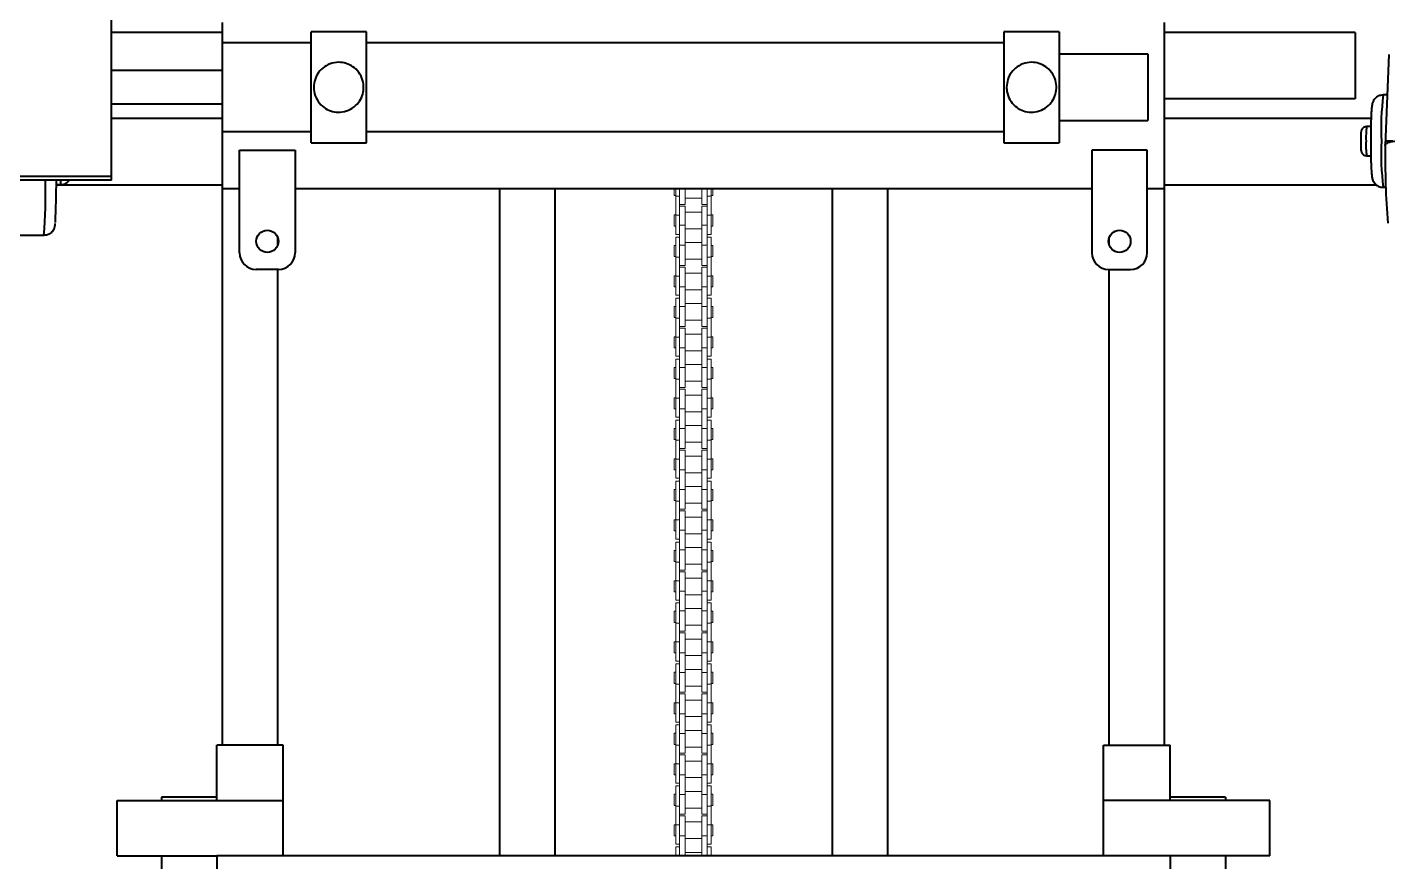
# Model space of a CAD drawing. Header units: millimetres. Extents: x 1065 to 3947, y -2666 to -625.
# Drawn here: x 1282.4 to 1505.1, y -2221.8 to -2085.2 of the extents above; entities that cross this region are included whole.
import ezdxf

# ---------------------------------------------------------------- set-up
doc = ezdxf.new("R2010")
doc.units = ezdxf.units.MM
doc.linetypes.add('CENTERX2', pattern=[20.32, 12.7, -2.54, 2.54, -2.54])

msp = doc.modelspace()

# ---------------------------------------------------------------- linework, layer by layer
at = {"color": 7, "linetype": 'Continuous', "lineweight": 40}
for p, q in [((1296.1619, -2109.6184), (1296.1619, -2073.9537)), ((1314.3119, -2087.7678), (1314.3119, -2084.4498)), ((1468.5869, -2111.6748), (1468.5869, -2084.4498)), ((1314.3119, -2086.0379), (1296.1619, -2086.0379)), ((1337.9069, -2085.9528), (1328.8319, -2085.9528)), ((1328.8319, -2104.1028), (1328.8319, -2085.9528)), ((1337.9069, -2104.1028), (1337.9069, -2085.9528)), ((1451.3444, -2085.9528), (1442.2694, -2085.9528)), ((1442.2694, -2085.9528), (1442.2694, -2104.1028)), ((1451.3444, -2085.9528), (1451.3444, -2104.1028)), ((1499.7881, -2086.0379), (1468.5869, -2086.0379)), ((1499.7881, -2086.0379), (1499.7881, -2096.9279)), ((1328.8319, -2087.7678), (1314.3119, -2087.7678)), ((1314.3119, -2102.2878), (1314.3119, -2087.7678)), ((1442.2694, -2087.7678), (1337.9069, -2087.7678)), ((1451.3444, -2089.5828), (1465.8644, -2089.5828)), ((1465.8644, -2089.5828), (1465.8644, -2100.4728)), ((1505.3358, -2089.6906), (1504.7241, -2104.5352)), ((1314.3119, -2092.3053), (1296.1619, -2092.3053)), ((1505.064, -2096.287), (1504.3975, -2096.287)), ((1296.1619, -2097.7503), (1314.3119, -2097.7503)), ((1499.7881, -2096.9279), (1468.5869, -2096.9279)), ((1296.1619, -2100.1042), (1314.3119, -2100.1042)), ((1451.3444, -2100.4728), (1465.8644, -2100.4728)), ((1468.5869, -2100.1042), (1502.4037, -2100.1042)), ((1314.3119, -2102.2878), (1328.8319, -2102.2878)), ((1314.3119, -2111.6748), (1314.3119, -2102.2878)), ((1337.9069, -2102.2878), (1442.2694, -2102.2878)), ((1502.3685, -2101.4654), (1501.6773, -2101.4654)), ((1328.8319, -2104.1028), (1337.9069, -2104.1028)), ((1442.2694, -2104.1028), (1451.3444, -2104.1028)), ((1317.1396, -2105.2975), (1326.2146, -2105.2975)), ((1317.1396, -2122.1111), (1317.1396, -2105.2975)), ((1326.2146, -2105.2975), (1326.2146, -2122.1111)), ((1456.6842, -2105.2975), (1456.6842, -2122.1111)), ((1465.7593, -2105.2975), (1456.6842, -2105.2975)), ((1465.7593, -2122.1111), (1465.7593, -2105.2975)), ((1501.6773, -2106.2243), (1502.3684, -2106.2243)), ((1296.1619, -2109.6184), (1278.0119, -2109.6184)), ((1296.1619, -2110.2537), (1296.1619, -2109.6184)), ((1296.1619, -2110.2537), (1278.0119, -2110.2537)), ((1287.1296, -2110.9942), (1314.3119, -2110.9942)), ((1287.1301, -2110.9489), (1287.826, -2110.9489)), ((1314.3119, -2202.6966), (1314.3119, -2111.6748)), ((1317.1396, -2111.6748), (1314.3119, -2111.6748)), ((1456.6842, -2111.6748), (1326.2146, -2111.6748)), ((1359.6869, -2111.6748), (1359.6869, -2220.8466)), ((1368.7619, -2111.6748), (1368.7619, -2220.8466)), ((1414.1369, -2111.6748), (1414.1369, -2220.8466)), ((1423.2119, -2111.6748), (1423.2119, -2220.8466)), ((1468.5869, -2111.6748), (1465.7593, -2111.6748)), ((1468.5869, -2110.9942), (1503.2832, -2110.9942)), ((1468.5869, -2202.6966), (1468.5869, -2111.6748)), ((1504.3975, -2111.4027), (1504.8154, -2111.4027)), ((1285.1039, -2119.2723), (1237.3109, -2119.2723)), ((1323.3869, -2120.8476), (1323.3869, -2119.63)), ((1459.5119, -2120.8476), (1459.5119, -2119.63)), ((1323.4921, -2124.8335), (1319.8621, -2124.8335)), ((1323.3869, -2202.6966), (1323.3869, -2124.8335)), ((1459.4068, -2124.8335), (1463.0367, -2124.8335)), ((1459.5119, -2202.6966), (1459.5119, -2124.8335)), ((1324.2944, -2202.6966), (1313.4044, -2202.6966)), ((1313.4044, -2211.7716), (1313.4044, -2202.6966)), ((1324.2944, -2211.7716), (1324.2944, -2202.6966)), ((1458.6044, -2202.6966), (1469.4944, -2202.6966)), ((1458.6044, -2211.7716), (1458.6044, -2202.6966)), ((1469.4944, -2211.7716), (1469.4944, -2202.6966)), ((1297.0694, -2220.8466), (1297.0694, -2211.7716)), ((1297.0694, -2211.7716), (1324.2944, -2211.7716)), ((1313.4044, -2211.2369), (1304.3294, -2211.2369)), ((1304.3294, -2211.2369), (1304.3294, -2211.7716)), ((1324.2944, -2220.8466), (1324.2944, -2211.7716)), ((1485.8294, -2211.7716), (1458.6044, -2211.7716)), ((1458.6044, -2220.8466), (1458.6044, -2211.7716)), ((1478.5694, -2211.2369), (1469.4944, -2211.2369)), ((1478.5694, -2211.2369), (1478.5694, -2211.7716)), ((1485.8294, -2220.8466), (1485.8294, -2211.7716)), ((1297.0694, -2220.8466), (1313.4044, -2220.8466)), ((1304.3294, -2220.8466), (1304.3294, -2228.4666)), ((1469.4944, -2220.8466), (1313.4044, -2220.8466)), ((1313.4044, -2220.8466), (1313.4044, -2229.9216)), ((1469.4944, -2220.8466), (1469.4944, -2229.9216)), ((1485.8294, -2220.8466), (1469.4944, -2220.8466)), ((1478.5694, -2220.8466), (1478.5694, -2228.4666))]:
    msp.add_line(p, q, dxfattribs=at)
at = {"color": 7, "linetype": 'CENTERX2', "lineweight": 40}
msp.add_line((1505.9586, -2103.8449), (1504.6499, -2103.8449), dxfattribs=at)
at = {"color": 7, "linetype": 'Continuous', "lineweight": 20}
for p, q in [((1388.2732, -2111.6748), (1388.2732, -2112.7483)), ((1388.5454, -2112.8713), (1388.5454, -2111.6748)), ((1389.1807, -2112.8713), (1389.1807, -2111.6748)), ((1390.0882, -2114.2003), (1390.0882, -2111.6748)), ((1392.8107, -2114.2003), (1392.8107, -2111.6748)), ((1393.7182, -2112.8713), (1393.7182, -2111.6748)), ((1394.3534, -2112.8713), (1394.3534, -2111.6748)), ((1394.6257, -2111.6748), (1394.6257, -2112.7483)), ((1388.2732, -2112.7483), (1388.5454, -2112.7483)), ((1388.5454, -2112.8713), (1389.1807, -2112.8713)), ((1388.5454, -2115.9449), (1388.5454, -2112.8713)), ((1389.1807, -2115.4535), (1389.1807, -2112.8713)), ((1390.0882, -2113.202), (1392.8107, -2113.202)), ((1394.3534, -2112.8713), (1393.7182, -2112.8713)), ((1393.7182, -2115.4535), (1393.7182, -2112.8713)), ((1394.3534, -2112.7483), (1394.6257, -2112.7483)), ((1394.3534, -2115.9449), (1394.3534, -2112.8713)), ((1388.5454, -2115.9246), (1388.2732, -2115.9246)), ((1388.2732, -2115.9246), (1388.2732, -2117.7395)), ((1388.5454, -2115.9449), (1389.1807, -2115.9449)), ((1388.5454, -2119.1008), (1388.5454, -2115.9449)), ((1389.1807, -2114.2003), (1390.0882, -2114.2003)), ((1390.0882, -2114.4725), (1389.1807, -2114.4725)), ((1389.1807, -2117.6223), (1389.1807, -2115.4535)), ((1390.0882, -2117.6223), (1390.0882, -2114.4725)), ((1392.8107, -2115.4708), (1390.0882, -2115.4708)), ((1392.8107, -2114.2003), (1393.7182, -2114.2003)), ((1393.7182, -2114.4725), (1392.8107, -2114.4725)), ((1392.8107, -2117.6223), (1392.8107, -2114.4725)), ((1393.7182, -2117.6223), (1393.7182, -2115.4535)), ((1394.3534, -2115.9449), (1393.7182, -2115.9449)), ((1394.6257, -2115.9246), (1394.3534, -2115.9246)), ((1394.3534, -2119.1008), (1394.3534, -2115.9449)), ((1394.6257, -2115.9246), (1394.6257, -2117.7395)), ((1388.2732, -2117.7395), (1388.5454, -2117.7395)), ((1389.1807, -2117.6223), (1390.0882, -2117.6223)), ((1389.1807, -2120.8451), (1389.1807, -2117.6223)), ((1390.0882, -2120.8451), (1390.0882, -2117.6223)), ((1390.0882, -2118.1933), (1392.8107, -2118.1933)), ((1393.7182, -2117.6223), (1392.8107, -2117.6223)), ((1392.8107, -2120.8451), (1392.8107, -2117.6223)), ((1393.7182, -2120.8451), (1393.7182, -2117.6223)), ((1394.3534, -2117.7395), (1394.6257, -2117.7395)), ((1388.5454, -2119.1008), (1389.1807, -2119.1008)), ((1389.1807, -2119.5502), (1388.5454, -2119.5502)), ((1388.5454, -2122.8494), (1388.5454, -2119.5502)), ((1389.1807, -2122.8494), (1389.1807, -2120.8451)), ((1389.1807, -2120.8451), (1390.0882, -2120.8451)), ((1392.8107, -2120.4576), (1390.0882, -2120.4576)), ((1390.0882, -2124.1784), (1390.0882, -2120.8451)), ((1393.7182, -2120.8451), (1392.8107, -2120.8451)), ((1392.8107, -2124.1784), (1392.8107, -2120.8451)), ((1393.7182, -2119.1008), (1394.3534, -2119.1008)), ((1394.3534, -2119.5502), (1393.7182, -2119.5502)), ((1393.7182, -2122.8494), (1393.7182, -2120.8451)), ((1394.3534, -2122.8494), (1394.3534, -2119.5502)), ((1388.5454, -2120.9114), (1388.2732, -2120.9114)), ((1388.2732, -2120.9114), (1388.2732, -2122.7264)), ((1388.2732, -2122.7264), (1388.5454, -2122.7264)), ((1388.5454, -2122.8494), (1389.1807, -2122.8494)), ((1388.5454, -2125.923), (1388.5454, -2122.8494)), ((1389.1807, -2125.4316), (1389.1807, -2122.8494)), ((1394.3534, -2122.8494), (1393.7182, -2122.8494)), ((1393.7182, -2125.4316), (1393.7182, -2122.8494)), ((1394.6257, -2120.9114), (1394.3534, -2120.9114)), ((1394.3534, -2122.7264), (1394.6257, -2122.7264)), ((1394.3534, -2125.923), (1394.3534, -2122.8494)), ((1394.6257, -2120.9114), (1394.6257, -2122.7264)), ((1389.1807, -2124.1784), (1390.0882, -2124.1784)), ((1390.0882, -2124.4507), (1389.1807, -2124.4507)), ((1390.0882, -2123.1802), (1392.8107, -2123.1802)), ((1390.0882, -2127.693), (1390.0882, -2124.4507)), ((1392.8107, -2124.1784), (1393.7182, -2124.1784)), ((1393.7182, -2124.4507), (1392.8107, -2124.4507)), ((1392.8107, -2127.693), (1392.8107, -2124.4507)), ((1388.5454, -2125.9027), (1388.2732, -2125.9027)), ((1388.2732, -2125.9027), (1388.2732, -2127.7177)), ((1388.5454, -2129.0789), (1388.5454, -2125.923)), ((1388.5454, -2125.923), (1389.1807, -2125.923)), ((1389.1807, -2127.693), (1389.1807, -2125.4316)), ((1392.8107, -2125.4489), (1390.0882, -2125.4489)), ((1393.7182, -2127.693), (1393.7182, -2125.4316)), ((1394.3534, -2125.923), (1393.7182, -2125.923)), ((1394.6257, -2125.9027), (1394.3534, -2125.9027)), ((1394.3534, -2129.0789), (1394.3534, -2125.923)), ((1394.6257, -2125.9027), (1394.6257, -2127.7177)), ((1388.2732, -2127.7177), (1388.5454, -2127.7177)), ((1388.5454, -2129.0789), (1389.1807, -2129.0789)), ((1389.1807, -2129.5327), (1388.5454, -2129.5327)), ((1388.5454, -2132.8319), (1388.5454, -2129.5327)), ((1389.1807, -2127.693), (1390.0882, -2127.693)), ((1389.1807, -2130.9186), (1389.1807, -2127.693)), ((1390.0882, -2130.9186), (1390.0882, -2127.693)), ((1390.0882, -2128.1714), (1392.8107, -2128.1714)), ((1393.7182, -2127.693), (1392.8107, -2127.693)), ((1392.8107, -2130.9186), (1392.8107, -2127.693)), ((1393.7182, -2130.9186), (1393.7182, -2127.693)), ((1393.7182, -2129.0789), (1394.3534, -2129.0789)), ((1394.3534, -2129.5327), (1393.7182, -2129.5327)), ((1394.3534, -2127.7177), (1394.6257, -2127.7177)), ((1394.3534, -2132.8319), (1394.3534, -2129.5327)), ((1388.5454, -2130.8939), (1388.2732, -2130.8939)), ((1388.2732, -2130.8939), (1388.2732, -2132.7089)), ((1389.1807, -2133.1949), (1389.1807, -2130.9186)), ((1389.1807, -2130.9186), (1390.0882, -2130.9186)), ((1392.8107, -2130.4402), (1390.0882, -2130.4402)), ((1390.0882, -2134.1609), (1390.0882, -2130.9186)), ((1393.7182, -2130.9186), (1392.8107, -2130.9186)), ((1392.8107, -2134.1609), (1392.8107, -2130.9186)), ((1393.7182, -2133.1949), (1393.7182, -2130.9186)), ((1394.6257, -2130.8939), (1394.3534, -2130.8939)), ((1394.6257, -2130.8939), (1394.6257, -2132.7089)), ((1388.2732, -2132.7089), (1388.5454, -2132.7089)), ((1388.5454, -2132.8319), (1389.1807, -2132.8319)), ((1388.5454, -2135.9055), (1388.5454, -2132.8319)), ((1389.1807, -2135.4141), (1389.1807, -2133.1949)), ((1389.1807, -2134.1609), (1390.0882, -2134.1609)), ((1390.0882, -2133.1626), (1392.8107, -2133.1626)), ((1392.8107, -2134.1609), (1393.7182, -2134.1609)), ((1394.3534, -2132.8319), (1393.7182, -2132.8319)), ((1393.7182, -2135.4141), (1393.7182, -2133.1949)), ((1394.3534, -2132.7089), (1394.6257, -2132.7089)), ((1394.3534, -2135.9055), (1394.3534, -2132.8319)), ((1388.5454, -2135.8852), (1388.2732, -2135.8852)), ((1388.2732, -2135.8852), (1388.2732, -2137.7002)), ((1388.5454, -2135.9055), (1389.1807, -2135.9055)), ((1388.5454, -2139.0614), (1388.5454, -2135.9055)), ((1390.0882, -2134.4332), (1389.1807, -2134.4332)), ((1389.1807, -2137.6755), (1389.1807, -2135.4141)), ((1390.0882, -2137.6755), (1390.0882, -2134.4332)), ((1392.8107, -2135.4314), (1390.0882, -2135.4314)), ((1393.7182, -2134.4332), (1392.8107, -2134.4332)), ((1392.8107, -2137.6755), (1392.8107, -2134.4332)), ((1393.7182, -2137.6755), (1393.7182, -2135.4141)), ((1394.3534, -2135.9055), (1393.7182, -2135.9055)), ((1394.6257, -2135.8852), (1394.3534, -2135.8852)), ((1394.3534, -2139.0614), (1394.3534, -2135.9055)), ((1394.6257, -2135.8852), (1394.6257, -2137.7002)), ((1388.2732, -2137.7002), (1388.5454, -2137.7002)), ((1389.1807, -2137.6755), (1390.0882, -2137.6755)), ((1389.1807, -2140.9011), (1389.1807, -2137.6755)), ((1390.0882, -2140.9011), (1390.0882, -2137.6755)), ((1390.0882, -2138.1539), (1392.8107, -2138.1539)), ((1393.7182, -2137.6755), (1392.8107, -2137.6755)), ((1392.8107, -2140.9011), (1392.8107, -2137.6755)), ((1393.7182, -2140.9011), (1393.7182, -2137.6755)), ((1394.3534, -2137.7002), (1394.6257, -2137.7002)), ((1388.5454, -2140.8764), (1388.2732, -2140.8764)), ((1388.2732, -2140.8764), (1388.2732, -2142.6914)), ((1388.5454, -2139.0614), (1389.1807, -2139.0614)), ((1389.1807, -2139.5151), (1388.5454, -2139.5151)), ((1388.5454, -2142.8144), (1388.5454, -2139.5151)), ((1389.1807, -2140.9011), (1390.0882, -2140.9011)), ((1389.1807, -2143.1774), (1389.1807, -2140.9011)), ((1392.8107, -2140.4227), (1390.0882, -2140.4227)), ((1390.0882, -2144.1434), (1390.0882, -2140.9011)), ((1393.7182, -2140.9011), (1392.8107, -2140.9011)), ((1392.8107, -2144.1434), (1392.8107, -2140.9011)), ((1393.7182, -2139.0614), (1394.3534, -2139.0614)), ((1394.3534, -2139.5151), (1393.7182, -2139.5151)), ((1393.7182, -2143.1774), (1393.7182, -2140.9011)), ((1394.3534, -2142.8144), (1394.3534, -2139.5151)), ((1394.6257, -2140.8764), (1394.3534, -2140.8764)), ((1394.6257, -2140.8764), (1394.6257, -2142.6914)), ((1388.2732, -2142.6914), (1388.5454, -2142.6914)), ((1388.5454, -2142.8144), (1389.1807, -2142.8144)), ((1388.5454, -2145.888), (1388.5454, -2142.8144)), ((1390.0882, -2143.1452), (1392.8107, -2143.1452)), ((1394.3534, -2142.8144), (1393.7182, -2142.8144)), ((1394.3534, -2142.6914), (1394.6257, -2142.6914)), ((1394.3534, -2145.888), (1394.3534, -2142.8144)), ((1389.1807, -2145.3966), (1389.1807, -2143.1774)), ((1389.1807, -2144.1434), (1390.0882, -2144.1434)), ((1390.0882, -2144.4156), (1389.1807, -2144.4156)), ((1390.0882, -2147.658), (1390.0882, -2144.4156)), ((1392.8107, -2144.1434), (1393.7182, -2144.1434)), ((1393.7182, -2144.4156), (1392.8107, -2144.4156)), ((1392.8107, -2147.658), (1392.8107, -2144.4156)), ((1393.7182, -2145.3966), (1393.7182, -2143.1774)), ((1388.5454, -2145.8677), (1388.2732, -2145.8677)), ((1388.2732, -2145.8677), (1388.2732, -2147.6826)), ((1388.5454, -2149.0439), (1388.5454, -2145.888)), ((1388.5454, -2145.888), (1389.1807, -2145.888)), ((1389.1807, -2147.658), (1389.1807, -2145.3966)), ((1392.8107, -2145.4139), (1390.0882, -2145.4139)), ((1393.7182, -2147.658), (1393.7182, -2145.3966)), ((1394.3534, -2145.888), (1393.7182, -2145.888)), ((1394.6257, -2145.8677), (1394.3534, -2145.8677)), ((1394.3534, -2149.0439), (1394.3534, -2145.888)), ((1394.6257, -2145.8677), (1394.6257, -2147.6826)), ((1388.2732, -2147.6826), (1388.5454, -2147.6826)), ((1388.5454, -2149.0439), (1389.1807, -2149.0439)), ((1389.1807, -2149.4977), (1388.5454, -2149.4977)), ((1388.5454, -2152.7969), (1388.5454, -2149.4977)), ((1389.1807, -2147.658), (1390.0882, -2147.658)), ((1389.1807, -2150.8836), (1389.1807, -2147.658)), ((1390.0882, -2150.8836), (1390.0882, -2147.658)), ((1390.0882, -2148.1364), (1392.8107, -2148.1364)), ((1393.7182, -2147.658), (1392.8107, -2147.658)), ((1392.8107, -2150.8836), (1392.8107, -2147.658)), ((1393.7182, -2150.8836), (1393.7182, -2147.658)), ((1393.7182, -2149.0439), (1394.3534, -2149.0439)), ((1394.3534, -2149.4977), (1393.7182, -2149.4977)), ((1394.3534, -2147.6826), (1394.6257, -2147.6826)), ((1394.3534, -2152.7969), (1394.3534, -2149.4977)), ((1388.5454, -2150.8589), (1388.2732, -2150.8589)), ((1388.2732, -2150.8589), (1388.2732, -2152.6739)), ((1389.1807, -2150.8836), (1390.0882, -2150.8836)), ((1389.1807, -2153.1599), (1389.1807, -2150.8836)), ((1392.8107, -2150.4052), (1390.0882, -2150.4052)), ((1390.0882, -2154.1259), (1390.0882, -2150.8836)), ((1393.7182, -2150.8836), (1392.8107, -2150.8836)), ((1392.8107, -2154.1259), (1392.8107, -2150.8836)), ((1393.7182, -2153.1599), (1393.7182, -2150.8836)), ((1394.6257, -2150.8589), (1394.3534, -2150.8589)), ((1394.6257, -2150.8589), (1394.6257, -2152.6739)), ((1388.2732, -2152.6739), (1388.5454, -2152.6739)), ((1388.5454, -2152.7969), (1389.1807, -2152.7969)), ((1388.5454, -2155.8705), (1388.5454, -2152.7969)), ((1389.1807, -2155.3792), (1389.1807, -2153.1599)), ((1389.1807, -2154.1259), (1390.0882, -2154.1259)), ((1390.0882, -2153.1277), (1392.8107, -2153.1277)), ((1392.8107, -2154.1259), (1393.7182, -2154.1259)), ((1394.3534, -2152.7969), (1393.7182, -2152.7969)), ((1393.7182, -2155.3792), (1393.7182, -2153.1599)), ((1394.3534, -2152.6739), (1394.6257, -2152.6739)), ((1394.3534, -2155.8705), (1394.3534, -2152.7969)), ((1390.0882, -2154.3982), (1389.1807, -2154.3982)), ((1390.0882, -2157.6405), (1390.0882, -2154.3982)), ((1393.7182, -2154.3982), (1392.8107, -2154.3982)), ((1392.8107, -2157.6405), (1392.8107, -2154.3982))]:
    msp.add_line(p, q, dxfattribs=at)
at = {"color": 7, "linetype": 'Continuous', "lineweight": 15}
for p, q in [((1388.5454, -2155.8502), (1388.2732, -2155.8502)), ((1388.2732, -2155.8502), (1388.2732, -2157.6652)), ((1388.5454, -2159.0264), (1388.5454, -2155.8705)), ((1388.5454, -2155.8705), (1389.1807, -2155.8705)), ((1389.1807, -2157.6405), (1389.1807, -2155.3792)), ((1392.8107, -2155.3964), (1390.0882, -2155.3964)), ((1393.7182, -2157.6405), (1393.7182, -2155.3792)), ((1394.3534, -2155.8705), (1393.7182, -2155.8705)), ((1394.6257, -2155.8502), (1394.3534, -2155.8502)), ((1394.3534, -2159.0264), (1394.3534, -2155.8705)), ((1394.6257, -2155.8502), (1394.6257, -2157.6652)), ((1388.2732, -2157.6652), (1388.5454, -2157.6652)), ((1389.1807, -2157.6405), (1390.0882, -2157.6405)), ((1389.1807, -2160.8661), (1389.1807, -2157.6405)), ((1390.0882, -2160.8661), (1390.0882, -2157.6405)), ((1390.0882, -2158.1189), (1392.8107, -2158.1189)), ((1393.7182, -2157.6405), (1392.8107, -2157.6405)), ((1392.8107, -2160.8661), (1392.8107, -2157.6405)), ((1393.7182, -2160.8661), (1393.7182, -2157.6405)), ((1394.3534, -2157.6652), (1394.6257, -2157.6652)), ((1388.5454, -2160.8414), (1388.2732, -2160.8414)), ((1388.2732, -2160.8414), (1388.2732, -2162.6564)), ((1388.5454, -2159.0264), (1389.1807, -2159.0264)), ((1389.1807, -2159.4802), (1388.5454, -2159.4802)), ((1388.5454, -2162.7794), (1388.5454, -2159.4802)), ((1389.1807, -2160.8661), (1390.0882, -2160.8661)), ((1389.1807, -2163.1424), (1389.1807, -2160.8661)), ((1392.8107, -2160.3876), (1390.0882, -2160.3876)), ((1390.0882, -2164.1084), (1390.0882, -2160.8661)), ((1393.7182, -2160.8661), (1392.8107, -2160.8661)), ((1392.8107, -2164.1084), (1392.8107, -2160.8661)), ((1393.7182, -2159.0264), (1394.3534, -2159.0264)), ((1394.3534, -2159.4802), (1393.7182, -2159.4802)), ((1393.7182, -2163.1424), (1393.7182, -2160.8661)), ((1394.3534, -2162.7794), (1394.3534, -2159.4802)), ((1394.6257, -2160.8414), (1394.3534, -2160.8414)), ((1394.6257, -2160.8414), (1394.6257, -2162.6564)), ((1388.2732, -2162.6564), (1388.5454, -2162.6564)), ((1388.5454, -2162.7794), (1389.1807, -2162.7794)), ((1388.5454, -2165.853), (1388.5454, -2162.7794)), ((1389.1807, -2165.3616), (1389.1807, -2163.1424)), ((1390.0882, -2163.1102), (1392.8107, -2163.1102)), ((1394.3534, -2162.7794), (1393.7182, -2162.7794)), ((1393.7182, -2165.3616), (1393.7182, -2163.1424)), ((1394.3534, -2162.6564), (1394.6257, -2162.6564)), ((1394.3534, -2165.853), (1394.3534, -2162.7794)), ((1389.1807, -2164.1084), (1390.0882, -2164.1084)), ((1390.0882, -2164.3807), (1389.1807, -2164.3807)), ((1389.1807, -2167.5304), (1389.1807, -2165.3616)), ((1390.0882, -2167.5304), (1390.0882, -2164.3807)), ((1392.8107, -2165.3789), (1390.0882, -2165.3789)), ((1392.8107, -2164.1084), (1393.7182, -2164.1084)), ((1393.7182, -2164.3807), (1392.8107, -2164.3807)), ((1392.8107, -2167.5304), (1392.8107, -2164.3807)), ((1393.7182, -2167.5304), (1393.7182, -2165.3616)), ((1388.5454, -2165.8327), (1388.2732, -2165.8327)), ((1388.2732, -2165.8327), (1388.2732, -2167.6477)), ((1388.2732, -2167.6477), (1388.5454, -2167.6477)), ((1388.5454, -2165.853), (1389.1807, -2165.853)), ((1388.5454, -2169.0089), (1388.5454, -2165.853)), ((1389.1807, -2167.5304), (1390.0882, -2167.5304)), ((1389.1807, -2170.7533), (1389.1807, -2167.5304)), ((1390.0882, -2170.7533), (1390.0882, -2167.5304)), ((1393.7182, -2167.5304), (1392.8107, -2167.5304)), ((1392.8107, -2170.7533), (1392.8107, -2167.5304)), ((1394.3534, -2165.853), (1393.7182, -2165.853)), ((1393.7182, -2170.7533), (1393.7182, -2167.5304)), ((1394.6257, -2165.8327), (1394.3534, -2165.8327)), ((1394.3534, -2169.0089), (1394.3534, -2165.853)), ((1394.3534, -2167.6477), (1394.6257, -2167.6477)), ((1394.6257, -2165.8327), (1394.6257, -2167.6477)), ((1388.5454, -2169.0089), (1389.1807, -2169.0089)), ((1389.1807, -2169.4583), (1388.5454, -2169.4583)), ((1388.5454, -2172.7576), (1388.5454, -2169.4583)), ((1390.0882, -2168.1014), (1392.8107, -2168.1014)), ((1393.7182, -2169.0089), (1394.3534, -2169.0089)), ((1394.3534, -2169.4583), (1393.7182, -2169.4583)), ((1394.3534, -2172.7576), (1394.3534, -2169.4583)), ((1388.5454, -2170.8195), (1388.2732, -2170.8195)), ((1388.2732, -2170.8195), (1388.2732, -2172.6345)), ((1389.1807, -2170.7533), (1390.0882, -2170.7533)), ((1389.1807, -2172.7576), (1389.1807, -2170.7533)), ((1392.8107, -2170.3658), (1390.0882, -2170.3658)), ((1390.0882, -2174.0865), (1390.0882, -2170.7533)), ((1393.7182, -2170.7533), (1392.8107, -2170.7533)), ((1392.8107, -2174.0865), (1392.8107, -2170.7533)), ((1393.7182, -2172.7576), (1393.7182, -2170.7533)), ((1394.6257, -2170.8195), (1394.3534, -2170.8195)), ((1394.6257, -2170.8195), (1394.6257, -2172.6345)), ((1388.2732, -2172.6345), (1388.5454, -2172.6345)), ((1388.5454, -2172.7576), (1389.1807, -2172.7576)), ((1388.5454, -2175.8311), (1388.5454, -2172.7576)), ((1389.1807, -2175.3398), (1389.1807, -2172.7576)), ((1389.1807, -2174.0865), (1390.0882, -2174.0865)), ((1390.0882, -2173.0883), (1392.8107, -2173.0883)), ((1392.8107, -2174.0865), (1393.7182, -2174.0865)), ((1394.3534, -2172.7576), (1393.7182, -2172.7576)), ((1393.7182, -2175.3398), (1393.7182, -2172.7576)), ((1394.3534, -2172.6345), (1394.6257, -2172.6345)), ((1394.3534, -2175.8311), (1394.3534, -2172.7576)), ((1388.5454, -2175.8108), (1388.2732, -2175.8108)), ((1388.2732, -2175.8108), (1388.2732, -2177.6258)), ((1388.5454, -2175.8311), (1389.1807, -2175.8311)), ((1388.5454, -2178.987), (1388.5454, -2175.8311)), ((1390.0882, -2174.3588), (1389.1807, -2174.3588)), ((1389.1807, -2177.5086), (1389.1807, -2175.3398)), ((1390.0882, -2177.5086), (1390.0882, -2174.3588)), ((1392.8107, -2175.357), (1390.0882, -2175.357)), ((1393.7182, -2174.3588), (1392.8107, -2174.3588)), ((1392.8107, -2177.5086), (1392.8107, -2174.3588)), ((1393.7182, -2177.5086), (1393.7182, -2175.3398)), ((1394.3534, -2175.8311), (1393.7182, -2175.8311)), ((1394.6257, -2175.8108), (1394.3534, -2175.8108)), ((1394.3534, -2178.987), (1394.3534, -2175.8311)), ((1394.6257, -2175.8108), (1394.6257, -2177.6258)), ((1388.2732, -2177.6258), (1388.5454, -2177.6258)), ((1389.1807, -2177.5086), (1390.0882, -2177.5086)), ((1389.1807, -2180.7314), (1389.1807, -2177.5086)), ((1390.0882, -2180.7314), (1390.0882, -2177.5086)), ((1390.0882, -2178.0795), (1392.8107, -2178.0795)), ((1393.7182, -2177.5086), (1392.8107, -2177.5086)), ((1392.8107, -2180.7314), (1392.8107, -2177.5086)), ((1393.7182, -2180.7314), (1393.7182, -2177.5086)), ((1394.3534, -2177.6258), (1394.6257, -2177.6258)), ((1388.5454, -2180.7976), (1388.2732, -2180.7976)), ((1388.2732, -2180.7976), (1388.2732, -2182.6126)), ((1388.5454, -2178.987), (1389.1807, -2178.987)), ((1389.1807, -2179.4364), (1388.5454, -2179.4364)), ((1388.5454, -2182.7356), (1388.5454, -2179.4364)), ((1389.1807, -2183.0986), (1389.1807, -2180.7314)), ((1389.1807, -2180.7314), (1390.0882, -2180.7314)), ((1392.8107, -2180.3439), (1390.0882, -2180.3439)), ((1390.0882, -2184.0646), (1390.0882, -2180.7314)), ((1393.7182, -2180.7314), (1392.8107, -2180.7314)), ((1392.8107, -2184.0646), (1392.8107, -2180.7314)), ((1393.7182, -2178.987), (1394.3534, -2178.987)), ((1394.3534, -2179.4364), (1393.7182, -2179.4364)), ((1393.7182, -2183.0986), (1393.7182, -2180.7314)), ((1394.3534, -2182.7356), (1394.3534, -2179.4364)), ((1394.6257, -2180.7976), (1394.3534, -2180.7976)), ((1394.6257, -2180.7976), (1394.6257, -2182.6126)), ((1388.2732, -2182.6126), (1388.5454, -2182.6126)), ((1388.5454, -2182.7356), (1389.1807, -2182.7356)), ((1388.5454, -2185.8092), (1388.5454, -2182.7356)), ((1389.1807, -2185.3179), (1389.1807, -2183.0986)), ((1390.0882, -2183.0664), (1392.8107, -2183.0664)), ((1394.3534, -2182.7356), (1393.7182, -2182.7356)), ((1393.7182, -2185.3179), (1393.7182, -2183.0986)), ((1394.3534, -2182.6126), (1394.6257, -2182.6126)), ((1394.3534, -2185.8092), (1394.3534, -2182.7356)), ((1389.1807, -2184.0646), (1390.0882, -2184.0646)), ((1390.0882, -2184.3369), (1389.1807, -2184.3369)), ((1389.1807, -2187.5792), (1389.1807, -2185.3179)), ((1390.0882, -2187.5792), (1390.0882, -2184.3369)), ((1392.8107, -2185.3351), (1390.0882, -2185.3351)), ((1392.8107, -2184.0646), (1393.7182, -2184.0646)), ((1393.7182, -2184.3369), (1392.8107, -2184.3369)), ((1392.8107, -2187.5792), (1392.8107, -2184.3369)), ((1393.7182, -2187.5792), (1393.7182, -2185.3179)), ((1388.5454, -2185.7889), (1388.2732, -2185.7889)), ((1388.2732, -2185.7889), (1388.2732, -2187.6039)), ((1388.2732, -2187.6039), (1388.5454, -2187.6039)), ((1388.5454, -2188.9651), (1388.5454, -2185.8092)), ((1388.5454, -2185.8092), (1389.1807, -2185.8092)), ((1389.1807, -2187.5792), (1390.0882, -2187.5792)), ((1389.1807, -2190.8048), (1389.1807, -2187.5792)), ((1390.0882, -2190.8048), (1390.0882, -2187.5792)), ((1393.7182, -2187.5792), (1392.8107, -2187.5792)), ((1392.8107, -2190.8048), (1392.8107, -2187.5792)), ((1394.3534, -2185.8092), (1393.7182, -2185.8092)), ((1393.7182, -2190.8048), (1393.7182, -2187.5792)), ((1394.6257, -2185.7889), (1394.3534, -2185.7889)), ((1394.3534, -2188.9651), (1394.3534, -2185.8092)), ((1394.3534, -2187.6039), (1394.6257, -2187.6039)), ((1394.6257, -2185.7889), (1394.6257, -2187.6039)), ((1388.5454, -2188.9651), (1389.1807, -2188.9651)), ((1389.1807, -2189.4189), (1388.5454, -2189.4189)), ((1388.5454, -2192.7182), (1388.5454, -2189.4189)), ((1390.0882, -2188.0576), (1392.8107, -2188.0576)), ((1393.7182, -2188.9651), (1394.3534, -2188.9651)), ((1394.3534, -2189.4189), (1393.7182, -2189.4189)), ((1394.3534, -2192.7182), (1394.3534, -2189.4189)), ((1388.5454, -2190.7801), (1388.2732, -2190.7801)), ((1388.2732, -2190.7801), (1388.2732, -2192.5951)), ((1389.1807, -2190.8048), (1390.0882, -2190.8048)), ((1389.1807, -2193.0811), (1389.1807, -2190.8048)), ((1392.8107, -2190.3264), (1390.0882, -2190.3264)), ((1390.0882, -2194.0471), (1390.0882, -2190.8048)), ((1393.7182, -2190.8048), (1392.8107, -2190.8048)), ((1392.8107, -2194.0471), (1392.8107, -2190.8048)), ((1393.7182, -2193.0811), (1393.7182, -2190.8048)), ((1394.6257, -2190.7801), (1394.3534, -2190.7801)), ((1394.6257, -2190.7801), (1394.6257, -2192.5951)), ((1388.2732, -2192.5951), (1388.5454, -2192.5951)), ((1388.5454, -2192.7182), (1389.1807, -2192.7182)), ((1388.5454, -2195.7917), (1388.5454, -2192.7182)), ((1389.1807, -2195.3004), (1389.1807, -2193.0811)), ((1389.1807, -2194.0471), (1390.0882, -2194.0471)), ((1390.0882, -2194.3194), (1389.1807, -2194.3194)), ((1390.0882, -2193.0489), (1392.8107, -2193.0489)), ((1390.0882, -2197.5617), (1390.0882, -2194.3194)), ((1392.8107, -2194.0471), (1393.7182, -2194.0471)), ((1393.7182, -2194.3194), (1392.8107, -2194.3194)), ((1392.8107, -2197.5617), (1392.8107, -2194.3194)), ((1394.3534, -2192.7182), (1393.7182, -2192.7182)), ((1393.7182, -2195.3004), (1393.7182, -2193.0811)), ((1394.3534, -2192.5951), (1394.6257, -2192.5951)), ((1394.3534, -2195.7917), (1394.3534, -2192.7182)), ((1388.5454, -2195.7714), (1388.2732, -2195.7714)), ((1388.2732, -2195.7714), (1388.2732, -2197.5864)), ((1388.5454, -2198.9476), (1388.5454, -2195.7917)), ((1388.5454, -2195.7917), (1389.1807, -2195.7917)), ((1389.1807, -2197.5617), (1389.1807, -2195.3004)), ((1392.8107, -2195.3176), (1390.0882, -2195.3176)), ((1393.7182, -2197.5617), (1393.7182, -2195.3004)), ((1394.3534, -2195.7917), (1393.7182, -2195.7917)), ((1394.6257, -2195.7714), (1394.3534, -2195.7714)), ((1394.3534, -2198.9476), (1394.3534, -2195.7917)), ((1394.6257, -2195.7714), (1394.6257, -2197.5864)), ((1388.2732, -2197.5864), (1388.5454, -2197.5864)), ((1389.1807, -2197.5617), (1390.0882, -2197.5617)), ((1389.1807, -2200.7873), (1389.1807, -2197.5617)), ((1390.0882, -2200.7873), (1390.0882, -2197.5617)), ((1390.0882, -2198.0401), (1392.8107, -2198.0401)), ((1393.7182, -2197.5617), (1392.8107, -2197.5617)), ((1392.8107, -2200.7873), (1392.8107, -2197.5617)), ((1393.7182, -2200.7873), (1393.7182, -2197.5617)), ((1394.3534, -2197.5864), (1394.6257, -2197.5864)), ((1388.5454, -2200.7626), (1388.2732, -2200.7626)), ((1388.2732, -2200.7626), (1388.2732, -2202.5776)), ((1388.5454, -2198.9476), (1389.1807, -2198.9476)), ((1389.1807, -2199.4014), (1388.5454, -2199.4014)), ((1388.5454, -2202.7007), (1388.5454, -2199.4014)), ((1389.1807, -2203.0636), (1389.1807, -2200.7873)), ((1389.1807, -2200.7873), (1390.0882, -2200.7873)), ((1392.8107, -2200.3089), (1390.0882, -2200.3089)), ((1390.0882, -2204.0296), (1390.0882, -2200.7873)), ((1393.7182, -2200.7873), (1392.8107, -2200.7873)), ((1392.8107, -2204.0296), (1392.8107, -2200.7873)), ((1393.7182, -2198.9476), (1394.3534, -2198.9476)), ((1394.3534, -2199.4014), (1393.7182, -2199.4014)), ((1393.7182, -2203.0636), (1393.7182, -2200.7873)), ((1394.3534, -2202.7007), (1394.3534, -2199.4014)), ((1394.6257, -2200.7626), (1394.3534, -2200.7626)), ((1394.6257, -2200.7626), (1394.6257, -2202.5776)), ((1388.2732, -2202.5776), (1388.5454, -2202.5776)), ((1388.5454, -2202.7007), (1389.1807, -2202.7007)), ((1388.5454, -2205.7742), (1388.5454, -2202.7007)), ((1389.1807, -2205.2829), (1389.1807, -2203.0636)), ((1390.0882, -2203.0314), (1392.8107, -2203.0314)), ((1394.3534, -2202.7007), (1393.7182, -2202.7007)), ((1393.7182, -2205.2829), (1393.7182, -2203.0636)), ((1394.3534, -2202.5776), (1394.6257, -2202.5776)), ((1394.3534, -2205.7742), (1394.3534, -2202.7007)), ((1389.1807, -2204.0296), (1390.0882, -2204.0296)), ((1390.0882, -2204.3019), (1389.1807, -2204.3019)), ((1389.1807, -2207.5442), (1389.1807, -2205.2829)), ((1390.0882, -2207.5442), (1390.0882, -2204.3019)), ((1392.8107, -2205.3001), (1390.0882, -2205.3001)), ((1392.8107, -2204.0296), (1393.7182, -2204.0296)), ((1393.7182, -2204.3019), (1392.8107, -2204.3019)), ((1392.8107, -2207.5442), (1392.8107, -2204.3019)), ((1393.7182, -2207.5442), (1393.7182, -2205.2829)), ((1388.5454, -2205.7539), (1388.2732, -2205.7539)), ((1388.2732, -2205.7539), (1388.2732, -2207.5689)), ((1388.2732, -2207.5689), (1388.5454, -2207.5689)), ((1388.5454, -2208.9301), (1388.5454, -2205.7742)), ((1388.5454, -2205.7742), (1389.1807, -2205.7742)), ((1389.1807, -2207.5442), (1390.0882, -2207.5442)), ((1389.1807, -2210.7698), (1389.1807, -2207.5442)), ((1390.0882, -2210.7698), (1390.0882, -2207.5442)), ((1393.7182, -2207.5442), (1392.8107, -2207.5442)), ((1392.8107, -2210.7698), (1392.8107, -2207.5442)), ((1394.3534, -2205.7742), (1393.7182, -2205.7742)), ((1393.7182, -2210.7698), (1393.7182, -2207.5442)), ((1394.6257, -2205.7539), (1394.3534, -2205.7539)), ((1394.3534, -2208.9301), (1394.3534, -2205.7742)), ((1394.3534, -2207.5689), (1394.6257, -2207.5689)), ((1394.6257, -2205.7539), (1394.6257, -2207.5689)), ((1388.5454, -2208.9301), (1389.1807, -2208.9301)), ((1389.1807, -2209.3839), (1388.5454, -2209.3839)), ((1388.5454, -2212.6832), (1388.5454, -2209.3839)), ((1390.0882, -2208.0226), (1392.8107, -2208.0226)), ((1393.7182, -2208.9301), (1394.3534, -2208.9301)), ((1394.3534, -2209.3839), (1393.7182, -2209.3839)), ((1394.3534, -2212.6832), (1394.3534, -2209.3839)), ((1388.5454, -2210.7451), (1388.2732, -2210.7451)), ((1388.2732, -2210.7451), (1388.2732, -2212.5601)), ((1389.1807, -2213.0461), (1389.1807, -2210.7698)), ((1389.1807, -2210.7698), (1390.0882, -2210.7698)), ((1392.8107, -2210.2914), (1390.0882, -2210.2914)), ((1390.0882, -2214.0121), (1390.0882, -2210.7698)), ((1393.7182, -2210.7698), (1392.8107, -2210.7698)), ((1392.8107, -2214.0121), (1392.8107, -2210.7698)), ((1393.7182, -2213.0461), (1393.7182, -2210.7698)), ((1394.6257, -2210.7451), (1394.3534, -2210.7451)), ((1394.6257, -2210.7451), (1394.6257, -2212.5601)), ((1388.2732, -2212.5601), (1388.5454, -2212.5601)), ((1388.5454, -2212.6832), (1389.1807, -2212.6832)), ((1388.5454, -2215.7567), (1388.5454, -2212.6832)), ((1389.1807, -2215.2654), (1389.1807, -2213.0461)), ((1389.1807, -2214.0121), (1390.0882, -2214.0121)), ((1390.0882, -2214.2844), (1389.1807, -2214.2844)), ((1390.0882, -2213.0139), (1392.8107, -2213.0139)), ((1390.0882, -2217.5267), (1390.0882, -2214.2844)), ((1392.8107, -2214.0121), (1393.7182, -2214.0121)), ((1393.7182, -2214.2844), (1392.8107, -2214.2844)), ((1392.8107, -2217.5267), (1392.8107, -2214.2844)), ((1394.3534, -2212.6832), (1393.7182, -2212.6832)), ((1393.7182, -2215.2654), (1393.7182, -2213.0461)), ((1394.3534, -2212.5601), (1394.6257, -2212.5601)), ((1394.3534, -2215.7567), (1394.3534, -2212.6832)), ((1388.5454, -2215.7364), (1388.2732, -2215.7364)), ((1388.2732, -2215.7364), (1388.2732, -2217.5514)), ((1388.5454, -2218.9126), (1388.5454, -2215.7567)), ((1388.5454, -2215.7567), (1389.1807, -2215.7567)), ((1389.1807, -2217.5267), (1389.1807, -2215.2654)), ((1392.8107, -2215.2826), (1390.0882, -2215.2826)), ((1393.7182, -2217.5267), (1393.7182, -2215.2654)), ((1394.3534, -2215.7567), (1393.7182, -2215.7567)), ((1394.6257, -2215.7364), (1394.3534, -2215.7364)), ((1394.3534, -2218.9126), (1394.3534, -2215.7567)), ((1394.6257, -2215.7364), (1394.6257, -2217.5514)), ((1388.2732, -2217.5514), (1388.5454, -2217.5514)), ((1389.1807, -2217.5267), (1390.0882, -2217.5267)), ((1389.1807, -2220.7523), (1389.1807, -2217.5267)), ((1390.0882, -2220.7523), (1390.0882, -2217.5267)), ((1390.0882, -2218.0051), (1392.8107, -2218.0051)), ((1393.7182, -2217.5267), (1392.8107, -2217.5267)), ((1392.8107, -2220.7523), (1392.8107, -2217.5267)), ((1393.7182, -2220.7523), (1393.7182, -2217.5267)), ((1394.3534, -2217.5514), (1394.6257, -2217.5514)), ((1388.5454, -2220.7276), (1388.2732, -2220.7276)), ((1388.2732, -2220.7276), (1388.2732, -2220.8466)), ((1388.5454, -2218.9126), (1389.1807, -2218.9126)), ((1389.1807, -2219.3664), (1388.5454, -2219.3664)), ((1388.5454, -2220.8466), (1388.5454, -2219.3664)), ((1389.1807, -2220.7523), (1390.0882, -2220.7523)), ((1389.1807, -2220.8466), (1389.1807, -2220.7523)), ((1392.8107, -2220.2739), (1390.0882, -2220.2739)), ((1390.0882, -2220.8466), (1390.0882, -2220.7523)), ((1393.7182, -2220.7523), (1392.8107, -2220.7523)), ((1392.8107, -2220.8466), (1392.8107, -2220.7523)), ((1393.7182, -2218.9126), (1394.3534, -2218.9126)), ((1394.3534, -2219.3664), (1393.7182, -2219.3664)), ((1393.7182, -2220.8466), (1393.7182, -2220.7523)), ((1394.3534, -2220.8466), (1394.3534, -2219.3664)), ((1394.6257, -2220.7276), (1394.3534, -2220.7276)), ((1394.6257, -2220.7276), (1394.6257, -2220.8466))]:
    msp.add_line(p, q, dxfattribs=at)
at = {"color": 7, "linetype": 'Continuous', "lineweight": 40}
for centre in [(1321.6771, -2120.2388), (1461.2218, -2120.2388)]:
    msp.add_circle(centre, 1.815, dxfattribs=at)
at = {"color": 8, "linetype": 'Continuous', "lineweight": 40}
for centre, radius, start, end in [((1546.9793, -2101.8269), 42.9407, 172.587563, 182.693612), ((1514.8089, -2103.1982), 13.2454, 172.48288, 182.798218), ((1512.3359, -2104.5934), 10.7827, 176.0194, 188.699502), ((1546.9793, -2105.8629), 42.9407, 177.306388, 187.412437), ((1182.1755, -2111.8451), 103.196, 355.872707, 0.883599), ((1284.603, -2110.3373), 3.2805, 349.254673, 1.46101)]:
    msp.add_arc(centre, radius, start, end, dxfattribs=at)
at = {"color": 7, "linetype": 'Continuous', "lineweight": 40}
for centre, radius, start, end in [((1642.5429, -2106.5243), 137.8312, 179.190723, 184.471006), ((1128.0426, -2109.8327), 159.0955, 357.354587, 359.848406), ((1319.8621, -2122.1111), 2.7225, 180, 270), ((1323.4921, -2122.1111), 2.7225, 270, 0), ((1459.4068, -2122.1111), 2.7225, 180, 270), ((1463.0368, -2122.1111), 2.7225, 270, 0)]:
    msp.add_arc(centre, radius, start, end, dxfattribs=at)
for points, knots in [([(1329.2857, -2095.0278), (1329.3265, -2094.5927), (1329.4081, -2093.7233), (1330.039, -2092.5533), (1330.9964, -2091.6085), (1332.2589, -2091.0135), (1333.6333, -2090.8812), (1334.9069, -2091.1761), (1336.0196, -2091.8302), (1336.9148, -2092.8445), (1337.4388, -2094.1462), (1337.4941, -2095.5184), (1337.1321, -2096.7766), (1336.4056, -2097.8639), (1335.3301, -2098.7013), (1334.0013, -2099.1424), (1332.6444, -2099.1148), (1331.4259, -2098.6921), (1330.3756, -2097.9123), (1329.5936, -2096.7825), (1329.3046, -2095.7338), (1329.2888, -2095.1453), (1329.2857, -2095.0278)], [0, 0, 0, 0, 0.05017582, 0.10025268, 0.15293407, 0.20870666, 0.26144548, 0.30935465, 0.35838763, 0.41232645, 0.46788167, 0.51945911, 0.56797452, 0.61803047, 0.67221307, 0.72771447, 0.77841254, 0.82595378, 0.87659699, 0.93181616, 0.98637944, 1, 1, 1, 1]), ([(1442.7232, -2095.0278), (1442.764, -2094.5927), (1442.8456, -2093.7233), (1443.4765, -2092.5533), (1444.4339, -2091.6085), (1445.6964, -2091.0134), (1447.0708, -2090.8812), (1448.3444, -2091.1761), (1449.4571, -2091.8302), (1450.3523, -2092.8445), (1450.8763, -2094.1462), (1450.9316, -2095.5184), (1450.5696, -2096.7766), (1449.8431, -2097.8639), (1448.7676, -2098.7014), (1447.4387, -2099.1424), (1446.0819, -2099.1148), (1444.8634, -2098.6921), (1443.8131, -2097.9123), (1443.0311, -2096.7825), (1442.7421, -2095.7338), (1442.7263, -2095.1453), (1442.7232, -2095.0278)], [0, 0, 0, 0, 0.050175905, 0.10025265, 0.152934217, 0.208706571, 0.261445393, 0.309354563, 0.358387327, 0.41232648, 0.467881604, 0.519459049, 0.56797446, 0.618030553, 0.672212753, 0.727714639, 0.778412711, 0.825953713, 0.876597124, 0.931816143, 0.986379427, 1, 1, 1, 1]), ([(1504.3892, -2096.3125), (1504.2323, -2096.3146), (1503.8794, -2096.3195), (1503.4074, -2096.5519), (1503.0336, -2096.871), (1502.799, -2097.2035), (1502.6682, -2097.4938), (1502.5962, -2097.7327), (1502.5461, -2097.9771), (1502.5007, -2098.3211), (1502.4556, -2098.8815), (1502.4124, -2099.7449), (1502.3789, -2100.7959), (1502.3561, -2102.0056), (1502.3468, -2103.0467), (1502.3461, -2103.663), (1502.3459, -2103.8449)], [0, 0, 0, 0, 0.04264372, 0.09594193, 0.14015039, 0.17849155, 0.21150644, 0.24222183, 0.28348227, 0.3561741, 0.47703949, 0.59220481, 0.71343128, 0.83237764, 0.95053001, 1, 1, 1, 1]), ([(1501.6752, -2101.4776), (1501.5961, -2101.4789), (1501.4202, -2101.4816), (1501.1855, -2101.5964), (1501.0001, -2101.7539), (1500.8823, -2101.9191), (1500.8154, -2102.0685), (1500.7825, -2102.1852), (1500.7635, -2102.2856), (1500.7425, -2102.4569), (1500.7258, -2102.7568), (1500.7115, -2103.2915), (1500.7099, -2103.6645), (1500.7092, -2103.8449)], [0, 0, 0, 0, 0.068454591, 0.152270883, 0.221317436, 0.280364456, 0.330124177, 0.369933052, 0.408710016, 0.473057013, 0.676345706, 0.843462148, 1, 1, 1, 1]), ([(1500.7092, -2103.8449), (1500.7095, -2103.9585), (1500.7104, -2104.2645), (1500.7191, -2104.7389), (1500.7376, -2105.1488), (1500.7532, -2105.3448), (1500.7843, -2105.5197), (1500.8415, -2105.6954), (1500.9613, -2105.8953), (1501.162, -2106.0817), (1501.4157, -2106.2091), (1501.5994, -2106.2109), (1501.6772, -2106.2117)], [0, 0, 0, 0, 0.09878019, 0.26597874, 0.43982354, 0.58370508, 0.63703687, 0.69459426, 0.76082435, 0.841167, 0.93263902, 1, 1, 1, 1]), ([(1502.3459, -2103.8449), (1502.3462, -2104.0712), (1502.3472, -2104.7305), (1502.3579, -2105.8054), (1502.3815, -2106.9903), (1502.4159, -2108.0305), (1502.4605, -2108.8877), (1502.5071, -2109.4341), (1502.5577, -2109.7814), (1502.6252, -2110.0789), (1502.7761, -2110.4593), (1503.0765, -2110.878), (1503.5434, -2111.2218), (1504.0239, -2111.4111), (1504.3202, -2111.3824), (1504.3989, -2111.3747)], [0, 0, 0, 0, 0.0615181, 0.17915513, 0.29714673, 0.41566628, 0.53547215, 0.65909099, 0.72918223, 0.77483674, 0.81885695, 0.86491717, 0.91882351, 0.97844126, 1, 1, 1, 1]), ([(1504.7254, -2104.5775), (1504.7253, -2104.5764), (1504.7178, -2104.5056), (1504.7595, -2104.3568), (1504.9916, -2104.15), (1505.3853, -2103.9814), (1505.8888, -2103.8672), (1506.2718, -2103.8523), (1506.4633, -2103.8449)], [0, 0, 0, 0, 0.00317619, 0.19955864, 0.41342318, 0.61282046, 0.80630526, 1, 1, 1, 1]), ([(1287.8245, -2110.9226), (1287.8956, -2110.9302), (1288.1767, -2110.9601), (1288.6142, -2110.7907), (1289.0189, -2110.5347), (1289.1824, -2110.3284), (1289.2417, -2110.2537)], [0, 0, 0, 0, 0.13023371, 0.51571785, 0.82458635, 1, 1, 1, 1]), ([(1286.4405, -2118.6841), (1286.4458, -2118.6796), (1286.555, -2118.5874), (1286.6834, -2118.3676), (1286.8145, -2118.0984), (1286.8773, -2117.8909), (1286.9178, -2117.7079), (1286.9426, -2117.5377), (1286.9542, -2117.4054), (1286.9608, -2117.3312)], [0, 0, 0, 0, 0.00689457, 0.14172121, 0.25539449, 0.35766325, 0.48681871, 0.7122747, 1, 1, 1, 1]), ([(1286.4365, -2118.662), (1286.3538, -2118.7538), (1286.1477, -2118.9827), (1285.6783, -2119.2161), (1285.2954, -2119.2536), (1285.1039, -2119.2723)], [0, 0, 0, 0, 0.25063454, 0.62511403, 1, 1, 1, 1])]:
    msp.add_open_spline(points, degree=3, knots=knots, dxfattribs=at)

doc.saveas('drawing.dxf')
